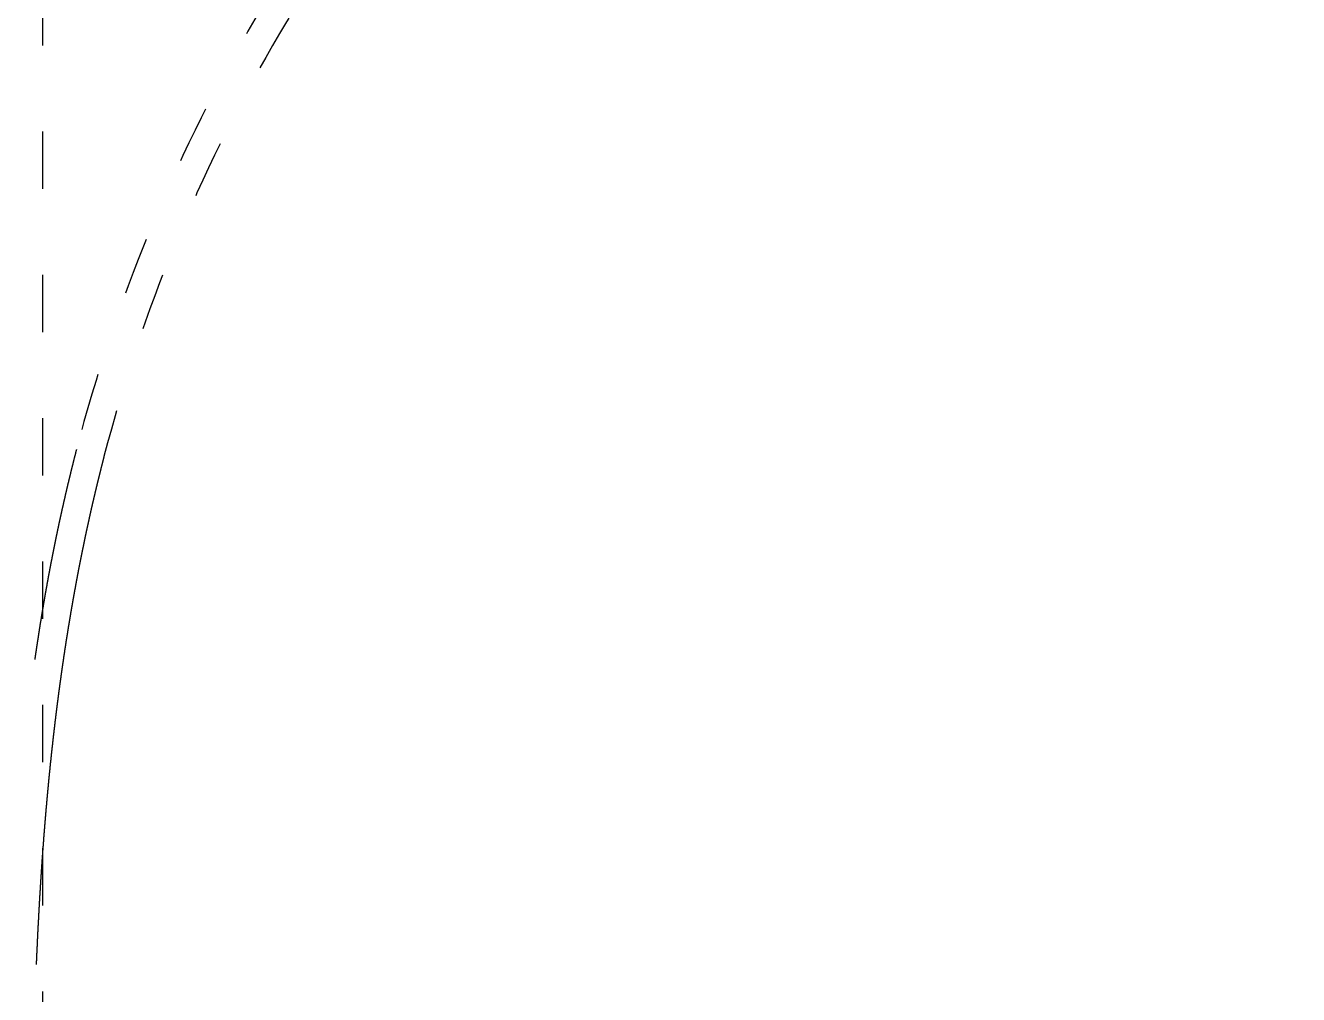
# Model space of a CAD drawing. Header units: millimetres. Extents: x 19715 to 35549, y 3563 to 14826.
# Drawn here: x 21246.3 to 21512.8, y 8054.5 to 8257.4 of the extents above; entities that cross this region are included whole.
import ezdxf

# ---------------------------------------------------------------- set-up
doc = ezdxf.new("R2010")
doc.units = ezdxf.units.MM
doc.linetypes.add('ACAD_ISO03W100', pattern=[30, 12, -18])
doc.layers.get('0').update_dxf_attribs({"color": 9, "linetype": 'ACAD_ISO03W100'})

msp = doc.modelspace()

# ---------------------------------------------------------------- linework, layer by layer
msp.add_lwpolyline([(21249.94, 7833.18), (21249.94, 11293.27)])
msp.add_lwpolyline([(21249.94, 7833.18), (21249.94, 11293.27)])
msp.add_lwpolyline([(21249.94, 7833.18), (21249.94, 11293.27)])
for points in [[(21511.25, 8421.69, 0.272996), (21256.98, 8168.66, 0.000496), (21256.75, 8167.76, 0.000988), (21256.63, 8167.31, 0.000004), (21256.29, 8165.96, 0.000495), (21256.29, 8165.95, 0.000488), (21256.12, 8165.27, 0.000492), (21255.95, 8164.59, 0.000484), (21255.78, 8163.91, 0.000488), (21255.62, 8163.23, 0.00048), (21255.45, 8162.55, 0.000484), (21255.29, 8161.87, 0.000476), (21255.12, 8161.19, 0.00048), (21254.96, 8160.51, 0.000472), (21254.8, 8159.83, 0.000476), (21254.64, 8159.15, 0.000468), (21254.49, 8158.46, 0.000472), (21254.33, 8157.78, 0.000464), (21254.18, 8157.1, 0.000468), (21254.02, 8156.42, 0.00046), (21253.87, 8155.73, 0.000464), (21253.72, 8155.05, 0.000456), (21253.57, 8154.36, 0.00046), (21253.42, 8153.68, 0.000452), (21253.27, 8153, 0.000456), (21253.13, 8152.31, 0.000448), (21252.98, 8151.63, 0.000452), (21252.84, 8150.94, 0.000444), (21252.7, 8150.26, 0.000448), (21252.56, 8149.57, 0.00044), (21252.42, 8148.88, 0.000444), (21252.28, 8148.2, 0.000436), (21252.14, 8147.51, 0.00044), (21252.01, 8146.83, 0.000432), (21251.87, 8146.14, 0.000436), (21251.74, 8145.45, 0.000428), (21251.6, 8144.76, 0.000432), (21251.47, 8144.08, 0.000424), (21251.34, 8143.39, 0.000428), (21251.21, 8142.7, 0.00042), (21251.08, 8142.01, 0.000424), (21250.96, 8141.33, 0.000416), (21250.83, 8140.64, 0.00042), (21250.71, 8139.95, 0.000412), (21250.58, 8139.26, 0.000416), (21250.46, 8138.57, 0.000408), (21250.34, 8137.88, 0.000412), (21250.22, 8137.19, 0.000404), (21250.1, 8136.5, 0.000408), (21249.99, 8135.81, 0.0004), (21249.87, 8135.12, 0.000404), (21249.75, 8134.43, 0.000396), (21249.64, 8133.74, 0.0004), (21249.53, 8133.05, 0.000392), (21249.41, 8132.36, 0.000396), (21249.3, 8131.67, 0.000388), (21249.19, 8130.97, 0.000392), (21249.08, 8130.29, 0.000384), (21248.98, 8129.59, 0.000388), (21248.87, 8128.9, 0.00038), (21248.76, 8128.21, 0.000384), (21248.66, 8127.52, 0.000376), (21248.56, 8126.82, 0.00038), (21248.45, 8126.13, 0.000372), (21248.35, 8125.44, 0.000376), (21248.25, 8124.75, 0.00004), (21248.24, 8124.67)], [(21511.25, 8421.69, 0.272996), (21256.98, 8168.66, 0.000496), (21256.75, 8167.76, 0.000988), (21256.63, 8167.31, 0.000004), (21256.29, 8165.96, 0.000495), (21256.29, 8165.95, 0.000488), (21256.12, 8165.27, 0.000492), (21255.95, 8164.59, 0.000484), (21255.78, 8163.91, 0.000488), (21255.62, 8163.23, 0.00048), (21255.45, 8162.55, 0.000484), (21255.29, 8161.87, 0.000476), (21255.12, 8161.19, 0.00048), (21254.96, 8160.51, 0.000472), (21254.8, 8159.83, 0.000476), (21254.64, 8159.15, 0.000468), (21254.49, 8158.46, 0.000472), (21254.33, 8157.78, 0.000464), (21254.18, 8157.1, 0.000468), (21254.02, 8156.42, 0.00046), (21253.87, 8155.73, 0.000464), (21253.72, 8155.05, 0.000456), (21253.57, 8154.36, 0.00046), (21253.42, 8153.68, 0.000452), (21253.27, 8153, 0.000456), (21253.13, 8152.31, 0.000448), (21252.98, 8151.63, 0.000452), (21252.84, 8150.94, 0.000444), (21252.7, 8150.26, 0.000448), (21252.56, 8149.57, 0.00044), (21252.42, 8148.88, 0.000444), (21252.28, 8148.2, 0.000436), (21252.14, 8147.51, 0.00044), (21252.01, 8146.83, 0.000432), (21251.87, 8146.14, 0.000436), (21251.74, 8145.45, 0.000428), (21251.6, 8144.76, 0.000432), (21251.47, 8144.08, 0.000424), (21251.34, 8143.39, 0.000428), (21251.21, 8142.7, 0.00042), (21251.08, 8142.01, 0.000424), (21250.96, 8141.33, 0.000416), (21250.83, 8140.64, 0.00042), (21250.71, 8139.95, 0.000412), (21250.58, 8139.26, 0.000416), (21250.46, 8138.57, 0.000408), (21250.34, 8137.88, 0.000412), (21250.22, 8137.19, 0.000404), (21250.1, 8136.5, 0.000408), (21249.99, 8135.81, 0.0004), (21249.87, 8135.12, 0.000404), (21249.75, 8134.43, 0.000396), (21249.64, 8133.74, 0.0004), (21249.53, 8133.05, 0.000392), (21249.41, 8132.36, 0.000396), (21249.3, 8131.67, 0.000388), (21249.19, 8130.97, 0.000392), (21249.08, 8130.29, 0.000384), (21248.98, 8129.59, 0.000388), (21248.87, 8128.9, 0.00038), (21248.76, 8128.21, 0.000384), (21248.66, 8127.52, 0.000376), (21248.56, 8126.82, 0.00038), (21248.45, 8126.13, 0.000372), (21248.35, 8125.44, 0.000376), (21248.25, 8124.75, 0.00004), (21248.24, 8124.67)], [(21511.25, 8421.69, 0.272996), (21256.98, 8168.66, 0.000496), (21256.75, 8167.76, 0.000988), (21256.63, 8167.31, 0.000004), (21256.29, 8165.96, 0.000495), (21256.29, 8165.95, 0.000488), (21256.12, 8165.27, 0.000492), (21255.95, 8164.59, 0.000484), (21255.78, 8163.91, 0.000488), (21255.62, 8163.23, 0.00048), (21255.45, 8162.55, 0.000484), (21255.29, 8161.87, 0.000476), (21255.12, 8161.19, 0.00048), (21254.96, 8160.51, 0.000472), (21254.8, 8159.83, 0.000476), (21254.64, 8159.15, 0.000468), (21254.49, 8158.46, 0.000472), (21254.33, 8157.78, 0.000464), (21254.18, 8157.1, 0.000468), (21254.02, 8156.42, 0.00046), (21253.87, 8155.73, 0.000464), (21253.72, 8155.05, 0.000456), (21253.57, 8154.36, 0.00046), (21253.42, 8153.68, 0.000452), (21253.27, 8153, 0.000456), (21253.13, 8152.31, 0.000448), (21252.98, 8151.63, 0.000452), (21252.84, 8150.94, 0.000444), (21252.7, 8150.26, 0.000448), (21252.56, 8149.57, 0.00044), (21252.42, 8148.88, 0.000444), (21252.28, 8148.2, 0.000436), (21252.14, 8147.51, 0.00044), (21252.01, 8146.83, 0.000432), (21251.87, 8146.14, 0.000436), (21251.74, 8145.45, 0.000428), (21251.6, 8144.76, 0.000432), (21251.47, 8144.08, 0.000424), (21251.34, 8143.39, 0.000428), (21251.21, 8142.7, 0.00042), (21251.08, 8142.01, 0.000424), (21250.96, 8141.33, 0.000416), (21250.83, 8140.64, 0.00042), (21250.71, 8139.95, 0.000412), (21250.58, 8139.26, 0.000416), (21250.46, 8138.57, 0.000408), (21250.34, 8137.88, 0.000412), (21250.22, 8137.19, 0.000404), (21250.1, 8136.5, 0.000408), (21249.99, 8135.81, 0.0004), (21249.87, 8135.12, 0.000404), (21249.75, 8134.43, 0.000396), (21249.64, 8133.74, 0.0004), (21249.53, 8133.05, 0.000392), (21249.41, 8132.36, 0.000396), (21249.3, 8131.67, 0.000388), (21249.19, 8130.97, 0.000392), (21249.08, 8130.29, 0.000384), (21248.98, 8129.59, 0.000388), (21248.87, 8128.9, 0.00038), (21248.76, 8128.21, 0.000384), (21248.66, 8127.52, 0.000376), (21248.56, 8126.82, 0.00038), (21248.45, 8126.13, 0.000372), (21248.35, 8125.44, 0.000376), (21248.25, 8124.75, 0.00004), (21248.24, 8124.67)], [(21512.72, 8415.92, 0.272996), (21262.74, 8167.16, 0.000496), (21262.51, 8166.26, 0.000988), (21262.39, 8165.81, 0.000004), (21262.05, 8164.46, 0.000495), (21262.05, 8164.45, 0.000488), (21261.88, 8163.77, 0.000492), (21261.71, 8163.09, 0.000484), (21261.54, 8162.41, 0.000488), (21261.37, 8161.73, 0.00048), (21261.21, 8161.05, 0.000484), (21261.04, 8160.37, 0.000476), (21260.88, 8159.69, 0.00048), (21260.72, 8159.01, 0.000472), (21260.56, 8158.33, 0.000476), (21260.4, 8157.65, 0.000468), (21260.24, 8156.96, 0.000472), (21260.09, 8156.28, 0.000464), (21259.93, 8155.6, 0.000468), (21259.78, 8154.92, 0.00046), (21259.63, 8154.23, 0.000464), (21259.48, 8153.55, 0.000456), (21259.33, 8152.86, 0.00046), (21259.18, 8152.18, 0.000452), (21259.03, 8151.5, 0.000456), (21258.89, 8150.81, 0.000448), (21258.74, 8150.13, 0.000452), (21258.6, 8149.44, 0.000444), (21258.46, 8148.76, 0.000448), (21258.32, 8148.07, 0.00044), (21258.17, 8147.38, 0.000444), (21258.04, 8146.7, 0.000436), (21257.9, 8146.01, 0.00044), (21257.76, 8145.33, 0.000432), (21257.63, 8144.64, 0.000436), (21257.49, 8143.95, 0.000428), (21257.36, 8143.26, 0.000432), (21257.23, 8142.58, 0.000424), (21257.1, 8141.89, 0.000428), (21256.97, 8141.2, 0.00042), (21256.84, 8140.51, 0.000424), (21256.72, 8139.83, 0.000416), (21256.59, 8139.14, 0.00042), (21256.47, 8138.45, 0.000412), (21256.34, 8137.76, 0.000416), (21256.22, 8137.07, 0.000408), (21256.1, 8136.38, 0.000412), (21255.98, 8135.69, 0.000404), (21255.86, 8135, 0.000408), (21255.74, 8134.31, 0.0004), (21255.63, 8133.62, 0.000404), (21255.51, 8132.93, 0.000396), (21255.4, 8132.24, 0.0004), (21255.28, 8131.55, 0.000392), (21255.17, 8130.86, 0.000396), (21255.06, 8130.17, 0.000388), (21254.95, 8129.47, 0.000392), (21254.84, 8128.79, 0.000384), (21254.73, 8128.09, 0.000388), (21254.63, 8127.4, 0.00038), (21254.52, 8126.71, 0.000384), (21254.42, 8126.02, 0.000376), (21254.31, 8125.32, 0.00038), (21254.21, 8124.63, 0.000372), (21254.11, 8123.94, 0.000376), (21254.01, 8123.25, 0.000368), (21253.91, 8122.55, 0.000372), (21253.81, 8121.86, 0.000364), (21253.71, 8121.16, 0.000368), (21253.62, 8120.48, 0.00036), (21253.52, 8119.78, 0.000364), (21253.43, 8119.09, 0.000356), (21253.33, 8118.39, 0.00036), (21253.24, 8117.7, 0.000352), (21253.15, 8117, 0.000356), (21253.06, 8116.31, 0.000348), (21252.97, 8115.61, 0.000352), (21252.88, 8114.92, 0.000344), (21252.8, 8114.23, 0.000348), (21252.71, 8113.53, 0.00034), (21252.62, 8112.84, 0.000344), (21252.54, 8112.14, 0.000336), (21252.45, 8111.45, 0.00034), (21252.37, 8110.75, 0.000332), (21252.29, 8110.06, 0.000336), (21252.21, 8109.36, 0.000328), (21252.13, 8108.66, 0.000332), (21252.05, 8107.97, 0.000324), (21251.97, 8107.27, 0.000328), (21251.9, 8106.58, 0.00032), (21251.82, 8105.88, 0.000324), (21251.74, 8105.19, 0.000316), (21251.67, 8104.49, 0.00032), (21251.6, 8103.8, 0.000312), (21251.52, 8103.1, 0.000316), (21251.45, 8102.41, 0.000308), (21251.38, 8101.7, 0.000312), (21251.31, 8101.01, 0.000304), (21251.24, 8100.31, 0.000308), (21251.17, 8099.62, 0.0003), (21251.1, 8098.92, 0.000304), (21251.04, 8098.23, 0.000296), (21250.97, 8097.52, 0.0003), (21250.91, 8096.83, 0.000292), (21250.84, 8096.13, 0.000296), (21250.78, 8095.44, 0.000288), (21250.72, 8094.74, 0.000292), (21250.66, 8094.04, 0.000284), (21250.59, 8093.34, 0.000288), (21250.53, 8092.65, 0.00028), (21250.47, 8091.95, 0.000284), (21250.42, 8091.25, 0.000276), (21250.36, 8090.55, 0.00028), (21250.3, 8089.86, 0.000272), (21250.25, 8089.16, 0.000276), (21250.19, 8088.46, 0.000268), (21250.13, 8087.76, 0.000272), (21250.08, 8087.07, 0.000264), (21250.03, 8086.36, 0.000268), (21249.98, 8085.67, 0.00026), (21249.92, 8084.97, 0.000264), (21249.87, 8084.27, 0.000256), (21249.82, 8083.57, 0.00026), (21249.77, 8082.88, 0.000252), (21249.72, 8082.17, 0.000256), (21249.68, 8081.48, 0.000248), (21249.63, 8080.78, 0.000252), (21249.58, 8080.08, 0.000244), (21249.54, 8079.38, 0.000248), (21249.49, 8078.69, 0.00024), (21249.45, 8077.98, 0.000244), (21249.4, 8077.29, 0.000236), (21249.36, 8076.59, 0.00024), (21249.32, 8075.89, 0.000232), (21249.27, 8075.19, 0.000236), (21249.23, 8074.5, 0.000228), (21249.19, 8073.79, 0.000232), (21249.15, 8073.1, 0.000224), (21249.11, 8072.39, 0.000228), (21249.07, 8071.7, 0.00022), (21249.03, 8071, 0.000224), (21249, 8070.3, 0.000216), (21248.96, 8069.6, 0.00022), (21248.92, 8068.9, 0.000212), (21248.89, 8068.2, 0.000216), (21248.85, 8067.51, 0.000208), (21248.82, 8066.8, 0.000212), (21248.78, 8066.11, 0.000204), (21248.75, 8065.4, 0.000208), (21248.72, 8064.71, 0.0002), (21248.69, 8064, 0.000204), (21248.65, 8063.31, 0.000196), (21248.62, 8062.6, 0.0002), (21248.59, 8061.91, 0.000192), (21248.56, 8061.21, 0.00011), (21248.55, 8060.82)], [(21512.72, 8415.92, 0.272996), (21262.74, 8167.16, 0.000496), (21262.51, 8166.26, 0.000988), (21262.39, 8165.81, 0.000004), (21262.05, 8164.46, 0.000495), (21262.05, 8164.45, 0.000488), (21261.88, 8163.77, 0.000492), (21261.71, 8163.09, 0.000484), (21261.54, 8162.41, 0.000488), (21261.37, 8161.73, 0.00048), (21261.21, 8161.05, 0.000484), (21261.04, 8160.37, 0.000476), (21260.88, 8159.69, 0.00048), (21260.72, 8159.01, 0.000472), (21260.56, 8158.33, 0.000476), (21260.4, 8157.65, 0.000468), (21260.24, 8156.96, 0.000472), (21260.09, 8156.28, 0.000464), (21259.93, 8155.6, 0.000468), (21259.78, 8154.92, 0.00046), (21259.63, 8154.23, 0.000464), (21259.48, 8153.55, 0.000456), (21259.33, 8152.86, 0.00046), (21259.18, 8152.18, 0.000452), (21259.03, 8151.5, 0.000456), (21258.89, 8150.81, 0.000448), (21258.74, 8150.13, 0.000452), (21258.6, 8149.44, 0.000444), (21258.46, 8148.76, 0.000448), (21258.32, 8148.07, 0.00044), (21258.17, 8147.38, 0.000444), (21258.04, 8146.7, 0.000436), (21257.9, 8146.01, 0.00044), (21257.76, 8145.33, 0.000432), (21257.63, 8144.64, 0.000436), (21257.49, 8143.95, 0.000428), (21257.36, 8143.26, 0.000432), (21257.23, 8142.58, 0.000424), (21257.1, 8141.89, 0.000428), (21256.97, 8141.2, 0.00042), (21256.84, 8140.51, 0.000424), (21256.72, 8139.83, 0.000416), (21256.59, 8139.14, 0.00042), (21256.47, 8138.45, 0.000412), (21256.34, 8137.76, 0.000416), (21256.22, 8137.07, 0.000408), (21256.1, 8136.38, 0.000412), (21255.98, 8135.69, 0.000404), (21255.86, 8135, 0.000408), (21255.74, 8134.31, 0.0004), (21255.63, 8133.62, 0.000404), (21255.51, 8132.93, 0.000396), (21255.4, 8132.24, 0.0004), (21255.28, 8131.55, 0.000392), (21255.17, 8130.86, 0.000396), (21255.06, 8130.17, 0.000388), (21254.95, 8129.47, 0.000392), (21254.84, 8128.79, 0.000384), (21254.73, 8128.09, 0.000388), (21254.63, 8127.4, 0.00038), (21254.52, 8126.71, 0.000384), (21254.42, 8126.02, 0.000376), (21254.31, 8125.32, 0.00038), (21254.21, 8124.63, 0.000372), (21254.11, 8123.94, 0.000376), (21254.01, 8123.25, 0.000368), (21253.91, 8122.55, 0.000372), (21253.81, 8121.86, 0.000364), (21253.71, 8121.16, 0.000368), (21253.62, 8120.48, 0.00036), (21253.52, 8119.78, 0.000364), (21253.43, 8119.09, 0.000356), (21253.33, 8118.39, 0.00036), (21253.24, 8117.7, 0.000352), (21253.15, 8117, 0.000356), (21253.06, 8116.31, 0.000348), (21252.97, 8115.61, 0.000352), (21252.88, 8114.92, 0.000344), (21252.8, 8114.23, 0.000348), (21252.71, 8113.53, 0.00034), (21252.62, 8112.84, 0.000344), (21252.54, 8112.14, 0.000336), (21252.45, 8111.45, 0.00034), (21252.37, 8110.75, 0.000332), (21252.29, 8110.06, 0.000336), (21252.21, 8109.36, 0.000328), (21252.13, 8108.66, 0.000332), (21252.05, 8107.97, 0.000324), (21251.97, 8107.27, 0.000328), (21251.9, 8106.58, 0.00032), (21251.82, 8105.88, 0.000324), (21251.74, 8105.19, 0.000316), (21251.67, 8104.49, 0.00032), (21251.6, 8103.8, 0.000312), (21251.52, 8103.1, 0.000316), (21251.45, 8102.41, 0.000308), (21251.38, 8101.7, 0.000312), (21251.31, 8101.01, 0.000304), (21251.24, 8100.31, 0.000308), (21251.17, 8099.62, 0.0003), (21251.1, 8098.92, 0.000304), (21251.04, 8098.23, 0.000296), (21250.97, 8097.52, 0.0003), (21250.91, 8096.83, 0.000292), (21250.84, 8096.13, 0.000296), (21250.78, 8095.44, 0.000288), (21250.72, 8094.74, 0.000292), (21250.66, 8094.04, 0.000284), (21250.59, 8093.34, 0.000288), (21250.53, 8092.65, 0.00028), (21250.47, 8091.95, 0.000284), (21250.42, 8091.25, 0.000276), (21250.36, 8090.55, 0.00028), (21250.3, 8089.86, 0.000272), (21250.25, 8089.16, 0.000276), (21250.19, 8088.46, 0.000268), (21250.13, 8087.76, 0.000272), (21250.08, 8087.07, 0.000264), (21250.03, 8086.36, 0.000268), (21249.98, 8085.67, 0.00026), (21249.92, 8084.97, 0.000264), (21249.87, 8084.27, 0.000256), (21249.82, 8083.57, 0.00026), (21249.77, 8082.88, 0.000252), (21249.72, 8082.17, 0.000256), (21249.68, 8081.48, 0.000248), (21249.63, 8080.78, 0.000252), (21249.58, 8080.08, 0.000244), (21249.54, 8079.38, 0.000248), (21249.49, 8078.69, 0.00024), (21249.45, 8077.98, 0.000244), (21249.4, 8077.29, 0.000236), (21249.36, 8076.59, 0.00024), (21249.32, 8075.89, 0.000232), (21249.27, 8075.19, 0.000236), (21249.23, 8074.5, 0.000228), (21249.19, 8073.79, 0.000232), (21249.15, 8073.1, 0.000224), (21249.11, 8072.39, 0.000228), (21249.07, 8071.7, 0.00022), (21249.03, 8071, 0.000224), (21249, 8070.3, 0.000216), (21248.96, 8069.6, 0.00022), (21248.92, 8068.9, 0.000212), (21248.89, 8068.2, 0.000216), (21248.85, 8067.51, 0.000208), (21248.82, 8066.8, 0.000212), (21248.78, 8066.11, 0.000204), (21248.75, 8065.4, 0.000208), (21248.72, 8064.71, 0.0002), (21248.69, 8064, 0.000204), (21248.65, 8063.31, 0.000196), (21248.62, 8062.6, 0.0002), (21248.59, 8061.91, 0.000192), (21248.56, 8061.21, 0.00011), (21248.55, 8060.82)], [(21512.72, 8415.92, 0.272996), (21262.74, 8167.16, 0.000496), (21262.51, 8166.26, 0.000988), (21262.39, 8165.81, 0.000004), (21262.05, 8164.46, 0.000495), (21262.05, 8164.45, 0.000488), (21261.88, 8163.77, 0.000492), (21261.71, 8163.09, 0.000484), (21261.54, 8162.41, 0.000488), (21261.37, 8161.73, 0.00048), (21261.21, 8161.05, 0.000484), (21261.04, 8160.37, 0.000476), (21260.88, 8159.69, 0.00048), (21260.72, 8159.01, 0.000472), (21260.56, 8158.33, 0.000476), (21260.4, 8157.65, 0.000468), (21260.24, 8156.96, 0.000472), (21260.09, 8156.28, 0.000464), (21259.93, 8155.6, 0.000468), (21259.78, 8154.92, 0.00046), (21259.63, 8154.23, 0.000464), (21259.48, 8153.55, 0.000456), (21259.33, 8152.86, 0.00046), (21259.18, 8152.18, 0.000452), (21259.03, 8151.5, 0.000456), (21258.89, 8150.81, 0.000448), (21258.74, 8150.13, 0.000452), (21258.6, 8149.44, 0.000444), (21258.46, 8148.76, 0.000448), (21258.32, 8148.07, 0.00044), (21258.17, 8147.38, 0.000444), (21258.04, 8146.7, 0.000436), (21257.9, 8146.01, 0.00044), (21257.76, 8145.33, 0.000432), (21257.63, 8144.64, 0.000436), (21257.49, 8143.95, 0.000428), (21257.36, 8143.26, 0.000432), (21257.23, 8142.58, 0.000424), (21257.1, 8141.89, 0.000428), (21256.97, 8141.2, 0.00042), (21256.84, 8140.51, 0.000424), (21256.72, 8139.83, 0.000416), (21256.59, 8139.14, 0.00042), (21256.47, 8138.45, 0.000412), (21256.34, 8137.76, 0.000416), (21256.22, 8137.07, 0.000408), (21256.1, 8136.38, 0.000412), (21255.98, 8135.69, 0.000404), (21255.86, 8135, 0.000408), (21255.74, 8134.31, 0.0004), (21255.63, 8133.62, 0.000404), (21255.51, 8132.93, 0.000396), (21255.4, 8132.24, 0.0004), (21255.28, 8131.55, 0.000392), (21255.17, 8130.86, 0.000396), (21255.06, 8130.17, 0.000388), (21254.95, 8129.47, 0.000392), (21254.84, 8128.79, 0.000384), (21254.73, 8128.09, 0.000388), (21254.63, 8127.4, 0.00038), (21254.52, 8126.71, 0.000384), (21254.42, 8126.02, 0.000376), (21254.31, 8125.32, 0.00038), (21254.21, 8124.63, 0.000372), (21254.11, 8123.94, 0.000376), (21254.01, 8123.25, 0.000368), (21253.91, 8122.55, 0.000372), (21253.81, 8121.86, 0.000364), (21253.71, 8121.16, 0.000368), (21253.62, 8120.48, 0.00036), (21253.52, 8119.78, 0.000364), (21253.43, 8119.09, 0.000356), (21253.33, 8118.39, 0.00036), (21253.24, 8117.7, 0.000352), (21253.15, 8117, 0.000356), (21253.06, 8116.31, 0.000348), (21252.97, 8115.61, 0.000352), (21252.88, 8114.92, 0.000344), (21252.8, 8114.23, 0.000348), (21252.71, 8113.53, 0.00034), (21252.62, 8112.84, 0.000344), (21252.54, 8112.14, 0.000336), (21252.45, 8111.45, 0.00034), (21252.37, 8110.75, 0.000332), (21252.29, 8110.06, 0.000336), (21252.21, 8109.36, 0.000328), (21252.13, 8108.66, 0.000332), (21252.05, 8107.97, 0.000324), (21251.97, 8107.27, 0.000328), (21251.9, 8106.58, 0.00032), (21251.82, 8105.88, 0.000324), (21251.74, 8105.19, 0.000316), (21251.67, 8104.49, 0.00032), (21251.6, 8103.8, 0.000312), (21251.52, 8103.1, 0.000316), (21251.45, 8102.41, 0.000308), (21251.38, 8101.7, 0.000312), (21251.31, 8101.01, 0.000304), (21251.24, 8100.31, 0.000308), (21251.17, 8099.62, 0.0003), (21251.1, 8098.92, 0.000304), (21251.04, 8098.23, 0.000296), (21250.97, 8097.52, 0.0003), (21250.91, 8096.83, 0.000292), (21250.84, 8096.13, 0.000296), (21250.78, 8095.44, 0.000288), (21250.72, 8094.74, 0.000292), (21250.66, 8094.04, 0.000284), (21250.59, 8093.34, 0.000288), (21250.53, 8092.65, 0.00028), (21250.47, 8091.95, 0.000284), (21250.42, 8091.25, 0.000276), (21250.36, 8090.55, 0.00028), (21250.3, 8089.86, 0.000272), (21250.25, 8089.16, 0.000276), (21250.19, 8088.46, 0.000268), (21250.13, 8087.76, 0.000272), (21250.08, 8087.07, 0.000264), (21250.03, 8086.36, 0.000268), (21249.98, 8085.67, 0.00026), (21249.92, 8084.97, 0.000264), (21249.87, 8084.27, 0.000256), (21249.82, 8083.57, 0.00026), (21249.77, 8082.88, 0.000252), (21249.72, 8082.17, 0.000256), (21249.68, 8081.48, 0.000248), (21249.63, 8080.78, 0.000252), (21249.58, 8080.08, 0.000244), (21249.54, 8079.38, 0.000248), (21249.49, 8078.69, 0.00024), (21249.45, 8077.98, 0.000244), (21249.4, 8077.29, 0.000236), (21249.36, 8076.59, 0.00024), (21249.32, 8075.89, 0.000232), (21249.27, 8075.19, 0.000236), (21249.23, 8074.5, 0.000228), (21249.19, 8073.79, 0.000232), (21249.15, 8073.1, 0.000224), (21249.11, 8072.39, 0.000228), (21249.07, 8071.7, 0.00022), (21249.03, 8071, 0.000224), (21249, 8070.3, 0.000216), (21248.96, 8069.6, 0.00022), (21248.92, 8068.9, 0.000212), (21248.89, 8068.2, 0.000216), (21248.85, 8067.51, 0.000208), (21248.82, 8066.8, 0.000212), (21248.78, 8066.11, 0.000204), (21248.75, 8065.4, 0.000208), (21248.72, 8064.71, 0.0002), (21248.69, 8064, 0.000204), (21248.65, 8063.31, 0.000196), (21248.62, 8062.6, 0.0002), (21248.59, 8061.91, 0.000192), (21248.56, 8061.21, 0.00011), (21248.55, 8060.82)]]:
    msp.add_lwpolyline(points, format="xyb")

doc.saveas('drawing.dxf')
